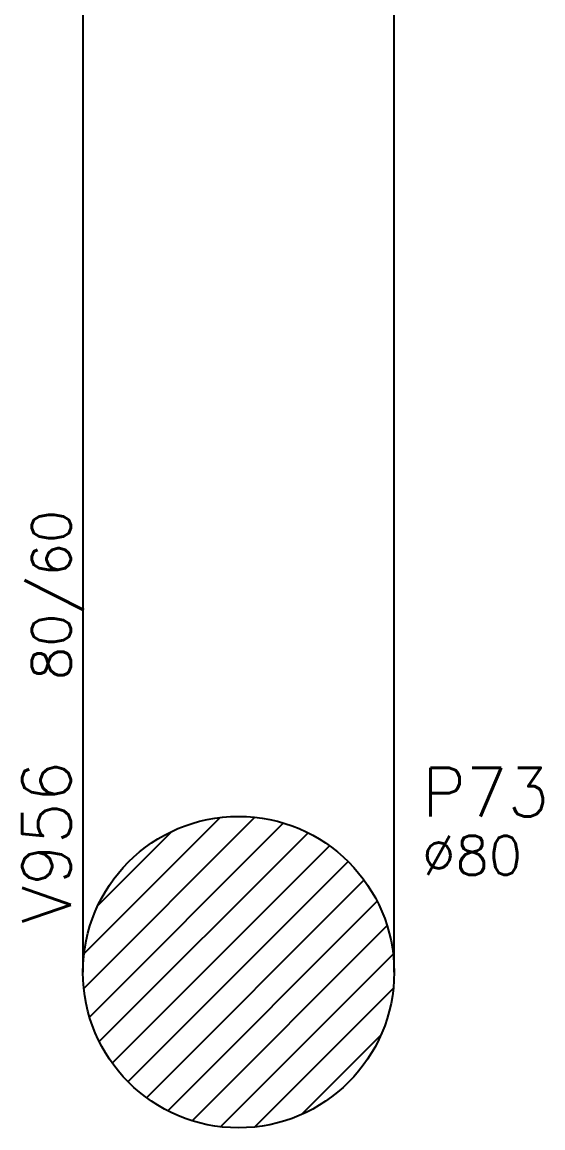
# Model space of a CAD drawing. Extents: x 1860 to 8661, y -614 to 3008.
# Drawn here: x 5392.8 to 5526.6, y -35.5 to 248.5 of the extents above; entities that cross this region are included whole.
import ezdxf

# ---------------------------------------------------------------- set-up
doc = ezdxf.new("R2010")
doc.units = 0
for name, color, linetype in [('F-PILARES-DIM', 172, 'Continuous'), ('F-PILARES-HACH', 174, 'Continuous'), ('F-PILARES-NOME', 170, 'Continuous'), ('F-PILARES-S', 170, 'Continuous'), ('F-VIGAS', 3, 'Continuous'), ('F-VIGAS-DIM', 2, 'Continuous'), ('F-VIGAS-NOME', 4, 'Continuous')]:
    doc.layers.add(name, color=color, linetype=linetype)
doc.styles.add('MCP', font='romans.shx')

msp = doc.modelspace()

# ---------------------------------------------------------------- hatches: boundary and pattern name
at = {"layer": 'F-PILARES-HACH', "linetype": 'Continuous'}
h = msp.add_hatch(dxfattribs=at)
h.set_pattern_fill('ANSI31', color=256, scale=50)
h.set_pattern_definition([(45, (3943.9025, 488.975), (-4.419417, 4.419417), [])])
edge = h.paths.add_edge_path()
edge.add_arc((5448.4, 4.47), 40, 0, 360)

# ---------------------------------------------------------------- linework, layer by layer
at = {"layer": 'F-PILARES-S', "linetype": 'Continuous'}
msp.add_circle((5448.4, 4.47), 40, dxfattribs=at)
at = {"layer": 'F-VIGAS'}
for points in [[(5408.4, 464.97), (5408.4, 4.47)], [(5488.4, 4.47), (5488.4, 464.97)]]:
    msp.add_lwpolyline(points, dxfattribs=at)

# ---------------------------------------------------------------- texts
at = {"layer": 'F-PILARES-DIM', "linetype": 'Continuous', "style": 'MCP'}
msp.add_text('%%c80', height=10, dxfattribs=at).set_placement((5495.55, 29.46))
at = {"layer": 'F-PILARES-NOME', "linetype": 'Continuous', "style": 'MCP'}
msp.add_text('P73', height=12.5, dxfattribs=at).set_placement((5495.55, 44.46))
at = {"layer": 'F-VIGAS-DIM', "linetype": 'Continuous', "style": 'MCP'}
msp.add_text('80/60', height=10, rotation=90, dxfattribs=at).set_placement((5405.28, 79.47))
at = {"layer": 'F-VIGAS-NOME', "linetype": 'Continuous', "style": 'MCP'}
msp.add_text('V956', height=12.5, rotation=90, dxfattribs=at).set_placement((5405.28, 16.97))

doc.saveas('drawing.dxf')
